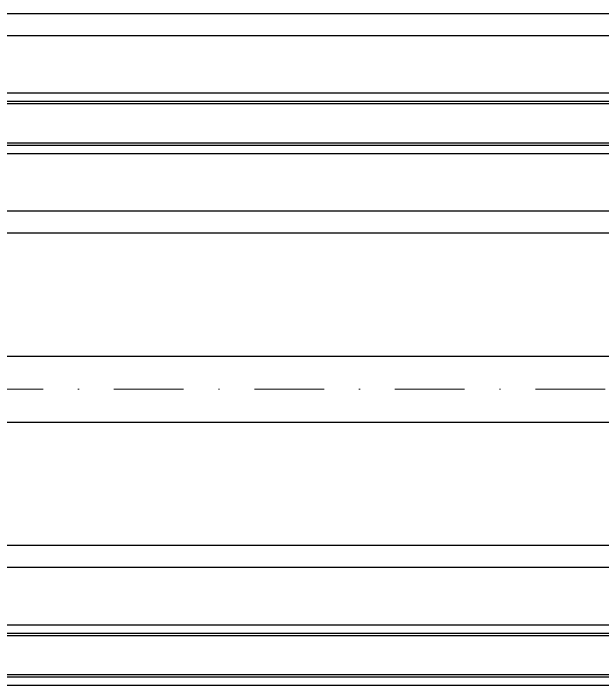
# Model space of a CAD drawing. Header units: millimetres. Extents: x -3183 to 3067, y 1033 to 2218.
# Drawn here: x -2839.4 to -2785.7, y 2005.5 to 2066.8 of the extents above; entities that cross this region are included whole.
import ezdxf

# ---------------------------------------------------------------- set-up
doc = ezdxf.new("R2010")
doc.units = ezdxf.units.MM
doc.linetypes.add('KRESKAKROPKA2', pattern=[12.7, 6.35, -3.175, 0, -3.175])
doc.layers.add('oś', color=7, linetype='KRESKAKROPKA2', lineweight=13)

msp = doc.modelspace()

# ---------------------------------------------------------------- linework, layer by layer
for p, q in [((-2882.05112, 2066.78669), (-2717.30112, 2066.78669)), ((-2866.05112, 2064.78669), (-2717.30112, 2064.78669)), ((-2866.05112, 2059.53669), (-2717.30112, 2059.53669)), ((-2866.05112, 2058.78669), (-2717.30112, 2058.78669)), ((-2866.05112, 2058.5655), (-2717.30112, 2058.5655)), ((-2866.05112, 2055.00789), (-2717.30112, 2055.00789)), ((-2866.05112, 2054.78669), (-2717.30112, 2054.78669)), ((-2866.05112, 2054.03669), (-2717.30112, 2054.03669)), ((-2866.05112, 2048.78669), (-2717.30112, 2048.78669)), ((-2866.16022, 2046.78669), (-2717.30112, 2046.78669)), ((-2864.90112, 2035.54289), (-2719.55112, 2035.54289)), ((-2864.90112, 2029.54289), (-2719.55112, 2029.54289)), ((-2717.30112, 2018.28669), (-2866.26932, 2018.28669)), ((-2717.30112, 2016.28669), (-2866.05112, 2016.28669)), ((-2717.30112, 2011.03669), (-2866.05112, 2011.03669)), ((-2717.30112, 2010.28669), (-2866.05112, 2010.28669)), ((-2717.30112, 2010.0655), (-2866.05112, 2010.0655)), ((-2717.30112, 2006.50789), (-2866.05112, 2006.50789)), ((-2717.30112, 2006.28669), (-2866.05112, 2006.28669)), ((-2717.30112, 2005.53669), (-2866.05112, 2005.53669))]:
    msp.add_line(p, q)
at = {"layer": 'oś'}
msp.add_line((-2907.05112, 2032.54289), (-2625.46196, 2032.54289), dxfattribs=at)

doc.saveas('drawing.dxf')
